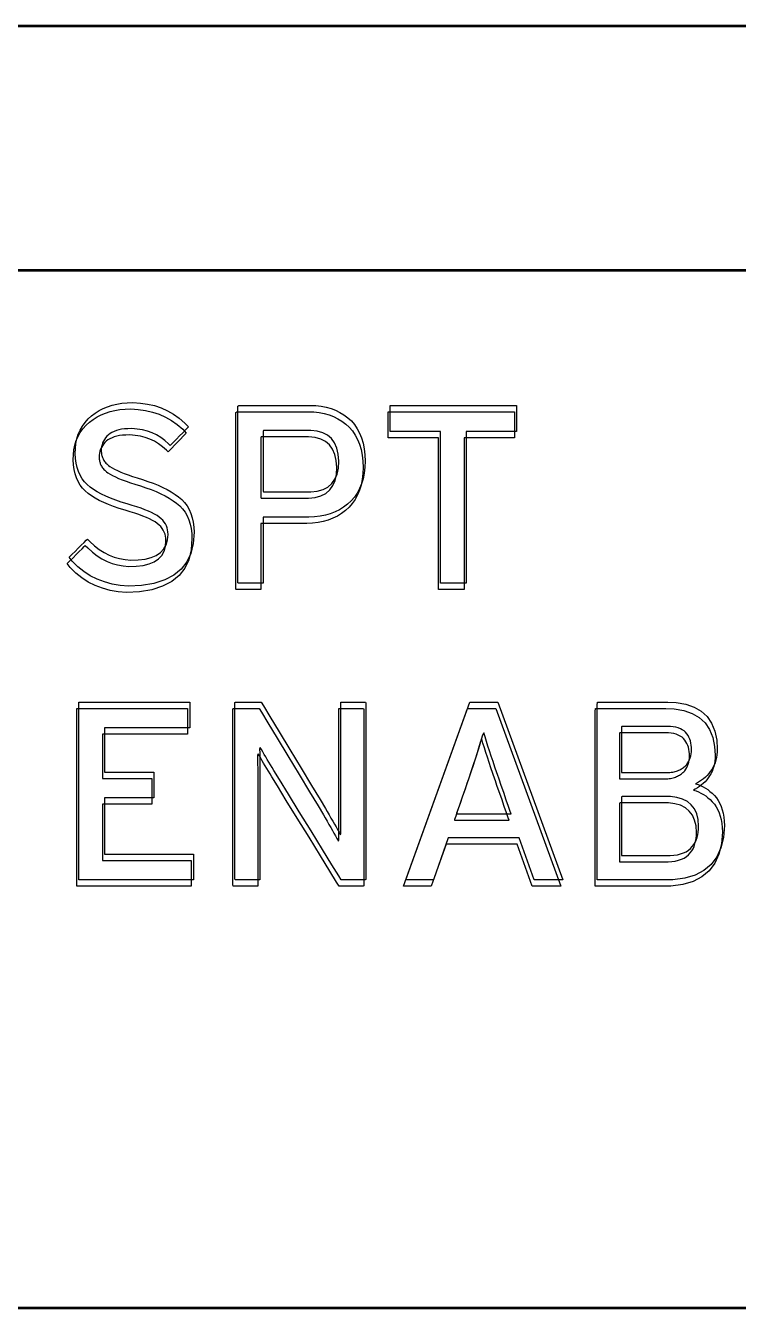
# Model space of a CAD drawing. Extents: x 1 to 47.7, y 0.2 to 35.
# Drawn here: x 15.504 to 15.971, y 13.634 to 14.475 of the extents above; entities that cross this region are included whole.
import ezdxf

# ---------------------------------------------------------------- set-up
doc = ezdxf.new("R2010")
doc.units = 0
doc.header["$MEASUREMENT"] = 0
for name, color, linetype in [('4_1__5U__UP_TO_TWO_IO_BOAR', 7, 'CONTINUOUS'), ('4_2__5U__FRONT_PANEL_W_24_', 7, 'CONTINUOUS'), ('5_1___24__TARGET_LEDS___12', 7, 'CONTINUOUS')]:
    doc.layers.add(name, color=color, linetype=linetype)

msp = doc.modelspace()

# ---------------------------------------------------------------- linework, layer by layer
at = {"layer": '4_1__5U__UP_TO_TWO_IO_BOAR'}
for points in [[(16.4735, 14.47367), (16.36714, 14.47367), (16.25855, 14.47367), (16.14778, 14.47367), (16.03491, 14.47367), (15.92001, 14.47367), (15.80316, 14.47367), (15.68441, 14.47367), (15.56385, 14.47367), (15.44153, 14.47367), (15.31754, 14.47367), (15.19193, 14.47367), (15.06479, 14.47367), (14.93618, 14.47367), (14.80616, 14.47367), (14.67482, 14.47367), (14.54222, 14.47367)], [(16.04515, 14.3136), (15.95687, 14.3136), (15.75912, 14.3136), (15.54988, 14.3136), (15.34926, 14.3136)], [(15.79259, 14.20847), (15.79259, 14.10893), (15.77569, 14.10893), (15.77569, 14.20847), (15.74273, 14.20847), (15.74273, 14.22555), (15.82559, 14.22555), (15.82559, 14.20847), (15.79259, 14.20847)], [(15.53838, 13.91449), (15.53838, 14.03111), (15.61117, 14.03111), (15.61117, 14.01419), (15.55528, 14.01419), (15.55528, 13.9852), (15.58774, 13.9852), (15.58774, 13.96829), (15.55528, 13.96829), (15.55528, 13.93141), (15.61361, 13.93141), (15.61361, 13.91449), (15.53838, 13.91449)], [(15.8372, 13.91449), (15.82743, 13.94217), (15.78072, 13.94217), (15.77104, 13.91449), (15.75289, 13.91449), (15.79488, 14.03111), (15.81344, 14.03111), (15.85592, 13.91449), (15.8372, 13.91449)], [(15.43289, 13.63361), (15.63967, 13.63361), (15.84645, 13.63361), (15.94355, 13.63361), (16.03312, 13.63361)]]:
    msp.add_lwpolyline(points, dxfattribs=at)
for points in [[(15.61404, 14.14242), (15.61357, 14.13506), (15.612, 14.12855), (15.60934, 14.12291), (15.60558, 14.11812), (15.60072, 14.11419), (15.59477, 14.11112), (15.58773, 14.1089), (15.57959, 14.10754), (15.57111, 14.1071), (15.56555, 14.10754), (15.56026, 14.10844), (15.55524, 14.1098), (15.55049, 14.11161), (15.546, 14.11388), (15.54178, 14.11661), (15.53784, 14.11979), (15.53415, 14.12343), (15.53208, 14.12597), (15.53281, 14.12671), (15.53419, 14.12808), (15.536, 14.12989), (15.53803, 14.13191), (15.54006, 14.13394), (15.54189, 14.13576), (15.54329, 14.13716), (15.54407, 14.13792), (15.54578, 14.13629), (15.54873, 14.13355), (15.5518, 14.13116), (15.55499, 14.12912), (15.55829, 14.12743), (15.5617, 14.12609), (15.56523, 14.1251), (15.56888, 14.12446), (15.57264, 14.12416), (15.57743, 14.12427), (15.58199, 14.12483), (15.58594, 14.12582), (15.58929, 14.12725), (15.59203, 14.12912), (15.59417, 14.13143), (15.59571, 14.13417), (15.59665, 14.13736), (15.59698, 14.14098), (15.59691, 14.14258), (15.59671, 14.14401), (15.59636, 14.14538), (15.59587, 14.14669), (15.59523, 14.14793), (15.59446, 14.14911), (15.59354, 14.15024), (15.59248, 14.1513), (15.59127, 14.1523), (15.5898, 14.1533), (15.58812, 14.15428), (15.58623, 14.15525), (15.58412, 14.15621), (15.58179, 14.15716), (15.57925, 14.1581), (15.5765, 14.15903), (15.57353, 14.15995), (15.5701, 14.16094), (15.56626, 14.16211), (15.56266, 14.16335), (15.55929, 14.16465), (15.55615, 14.16601), (15.55324, 14.16743), (15.55056, 14.16892), (15.54812, 14.17046), (15.54591, 14.17207), (15.54392, 14.17371), (15.54215, 14.17552), (15.5406, 14.17753), (15.53928, 14.17975), (15.5382, 14.18217), (15.53733, 14.18481), (15.5367, 14.18765), (15.53629, 14.1907), (15.53611, 14.19396), (15.5362, 14.19737), (15.53656, 14.20063), (15.53721, 14.20373), (15.53812, 14.20666), (15.53931, 14.20942), (15.54078, 14.21201), (15.54252, 14.21443), (15.54453, 14.21668), (15.54682, 14.21876), (15.54923, 14.22057), (15.55179, 14.22217), (15.55448, 14.22355), (15.55732, 14.22472), (15.56031, 14.22568), (15.56345, 14.22643), (15.56673, 14.22697), (15.57015, 14.2273), (15.57386, 14.22742), (15.57883, 14.22714), (15.58359, 14.22647), (15.58815, 14.2254), (15.59251, 14.22392), (15.59667, 14.22205), (15.60062, 14.21977), (15.60438, 14.2171), (15.60793, 14.21403), (15.61031, 14.21155), (15.60966, 14.21087), (15.60835, 14.20951), (15.60659, 14.20769), (15.6046, 14.20563), (15.60258, 14.20354), (15.60075, 14.20164), (15.59931, 14.20016), (15.59848, 14.1993), (15.59724, 14.20035), (15.59478, 14.2026), (15.59217, 14.20457), (15.5894, 14.20625), (15.58648, 14.20764), (15.5834, 14.20874), (15.58017, 14.20956), (15.57678, 14.21008), (15.57324, 14.21032), (15.57056, 14.21029), (15.56849, 14.21014), (15.56655, 14.20989), (15.56475, 14.20954), (15.56309, 14.20909), (15.56156, 14.20855), (15.56018, 14.2079), (15.55893, 14.20716), (15.55782, 14.20631), (15.55684, 14.20535), (15.55597, 14.20434), (15.55523, 14.20327), (15.55459, 14.20215), (15.55408, 14.20098), (15.55368, 14.19975), (15.55339, 14.19847), (15.55322, 14.19714), (15.55317, 14.1958), (15.55318, 14.19512), (15.55323, 14.19447), (15.5533, 14.19384), (15.55341, 14.19322), (15.55354, 14.19263), (15.5537, 14.19207), (15.55388, 14.19152), (15.5541, 14.19099), (15.55434, 14.19047), (15.55463, 14.18992), (15.55496, 14.18938), (15.55533, 14.18884), (15.55576, 14.18831), (15.55623, 14.18778), (15.55675, 14.18727), (15.55731, 14.18675), (15.55793, 14.18625), (15.55884, 14.18557), (15.56027, 14.18466), (15.56193, 14.18373), (15.56381, 14.1828), (15.56592, 14.18186), (15.56826, 14.18091), (15.57083, 14.17995), (15.57362, 14.17899), (15.57664, 14.17801), (15.5802, 14.17694), (15.58383, 14.17575), (15.58728, 14.1745), (15.59053, 14.17318), (15.59359, 14.17179), (15.59646, 14.17034), (15.59914, 14.16881), (15.60163, 14.16722), (15.60393, 14.16557), (15.60602, 14.1638), (15.60787, 14.16183), (15.60948, 14.15966), (15.61084, 14.15729), (15.61197, 14.15472), (15.61285, 14.15195), (15.61349, 14.14897), (15.61389, 14.14579)], [(15.72626, 14.18905), (15.72609, 14.18497), (15.72564, 14.18113), (15.72491, 14.17751), (15.7239, 14.17414), (15.72261, 14.171), (15.72105, 14.1681), (15.71921, 14.16543), (15.71709, 14.16299), (15.71472, 14.1608), (15.71217, 14.15886), (15.70944, 14.15717), (15.70653, 14.15574), (15.70344, 14.15456), (15.70017, 14.15363), (15.69672, 14.15297), (15.69309, 14.15256), (15.68928, 14.1524), (15.68795, 14.1524), (15.68516, 14.1524), (15.68101, 14.1524), (15.67608, 14.1524), (15.67092, 14.1524), (15.66611, 14.1524), (15.66222, 14.1524), (15.6598, 14.1524), (15.65929, 14.15221), (15.65929, 14.14956), (15.65929, 14.14446), (15.65929, 14.13775), (15.65929, 14.13024), (15.65929, 14.12279), (15.65929, 14.11621), (15.65929, 14.11134), (15.65929, 14.10902), (15.6589, 14.10893), (15.65744, 14.10893), (15.65518, 14.10893), (15.65245, 14.10893), (15.64955, 14.10893), (15.64682, 14.10893), (15.64456, 14.10893), (15.6431, 14.10893), (15.64271, 14.10917), (15.64271, 14.11539), (15.64271, 14.12845), (15.64271, 14.1461), (15.64271, 14.16611), (15.64271, 14.18624), (15.64271, 14.20426), (15.64271, 14.21794), (15.64271, 14.22503), (15.64353, 14.22555), (15.64739, 14.22555), (15.65362, 14.22555), (15.66131, 14.22555), (15.66955, 14.22555), (15.67744, 14.22555), (15.68408, 14.22555), (15.68854, 14.22555), (15.69038, 14.22555), (15.69402, 14.2254), (15.69749, 14.22501), (15.7008, 14.22437), (15.70394, 14.22348), (15.70693, 14.22235), (15.70975, 14.22098), (15.71241, 14.21936), (15.7149, 14.2175), (15.71723, 14.21536), (15.71932, 14.21294), (15.72113, 14.21028), (15.72267, 14.20736), (15.72394, 14.2042), (15.72493, 14.20079), (15.72565, 14.19712), (15.72609, 14.19321)], [(15.70904, 14.18905), (15.70865, 14.19361), (15.70771, 14.19759), (15.70622, 14.20098), (15.70418, 14.20378), (15.7016, 14.20599), (15.69847, 14.20761), (15.69479, 14.20865), (15.69055, 14.2091), (15.68883, 14.20912), (15.6859, 14.20912), (15.68144, 14.20912), (15.67613, 14.20912), (15.67062, 14.20912), (15.66557, 14.20912), (15.66164, 14.20912), (15.6595, 14.20912), (15.65929, 14.2085), (15.65929, 14.20512), (15.65929, 14.19954), (15.65929, 14.19264), (15.65929, 14.1853), (15.65929, 14.17841), (15.65929, 14.17283), (15.65929, 14.16944), (15.6595, 14.16882), (15.66164, 14.16882), (15.66557, 14.16882), (15.67062, 14.16882), (15.67613, 14.16882), (15.68144, 14.16882), (15.6859, 14.16882), (15.68883, 14.16882), (15.69058, 14.16885), (15.6949, 14.16934), (15.69865, 14.17041), (15.70183, 14.17206), (15.70442, 14.17429), (15.70644, 14.17711), (15.70788, 14.18051), (15.70875, 14.18449)], [(15.71057, 13.91449), (15.70893, 13.91716), (15.70454, 13.92428), (15.69824, 13.93453), (15.69082, 13.94658), (15.68311, 13.9591), (15.67593, 13.97077), (15.67008, 13.98026), (15.6664, 13.98624), (15.66522, 13.98817), (15.66413, 13.99), (15.66307, 13.99177), (15.66204, 13.9935), (15.66105, 13.99517), (15.6601, 13.99679), (15.65918, 13.99836), (15.65829, 13.99988), (15.65744, 14.00135), (15.65709, 14.0004), (15.6571, 13.99759), (15.65711, 13.9947), (15.65712, 13.99171), (15.65714, 13.98864), (15.65716, 13.98548), (15.65718, 13.98222), (15.65721, 13.97888), (15.65725, 13.97545), (15.65725, 13.97331), (15.65725, 13.96788), (15.65725, 13.95971), (15.65725, 13.9499), (15.65725, 13.93954), (15.65725, 13.92973), (15.65725, 13.92156), (15.65725, 13.91613), (15.65724, 13.91449), (15.65648, 13.91449), (15.65476, 13.91449), (15.65239, 13.91449), (15.64965, 13.91449), (15.64685, 13.91449), (15.64429, 13.91449), (15.64225, 13.91449), (15.64104, 13.91449), (15.64084, 13.91531), (15.64084, 13.92286), (15.64084, 13.93661), (15.64084, 13.95444), (15.64084, 13.97423), (15.64084, 13.99387), (15.64084, 14.01125), (15.64084, 14.02424), (15.64084, 14.03074), (15.64117, 14.03111), (15.64258, 14.03111), (15.64482, 14.03111), (15.64757, 14.03111), (15.65053, 14.03111), (15.65337, 14.03111), (15.65579, 14.03111), (15.65747, 14.03111), (15.65809, 14.03111), (15.65966, 14.02851), (15.66384, 14.02158), (15.66986, 14.01161), (15.67693, 13.99988), (15.68428, 13.9877), (15.69113, 13.97634), (15.6967, 13.96711), (15.70022, 13.96128), (15.70141, 13.95929), (15.70267, 13.95713), (15.70388, 13.95504), (15.70503, 13.95302), (15.70614, 13.95108), (15.70719, 13.94922), (15.7082, 13.94743), (15.70915, 13.94571), (15.71005, 13.94407), (15.7104, 13.94501), (15.71037, 13.9479), (15.71034, 13.95087), (15.71032, 13.95393), (15.7103, 13.95706), (15.71028, 13.96028), (15.71027, 13.96358), (15.71026, 13.96696), (15.71026, 13.97042), (15.71026, 13.97255), (15.71026, 13.97796), (15.71026, 13.98609), (15.71026, 13.99586), (15.71026, 14.00617), (15.71026, 14.01594), (15.71026, 14.02407), (15.71026, 14.02948), (15.71027, 14.03111), (15.71103, 14.03111), (15.71275, 14.03111), (15.71512, 14.03111), (15.71786, 14.03111), (15.72066, 14.03111), (15.72323, 14.03111), (15.72526, 14.03111), (15.72647, 14.03111), (15.72667, 14.03029), (15.72667, 14.02273), (15.72667, 14.00898), (15.72667, 13.99116), (15.72667, 13.97136), (15.72667, 13.95172), (15.72667, 13.93435), (15.72667, 13.92136), (15.72667, 13.91486), (15.72636, 13.91449), (15.72505, 13.91449), (15.72296, 13.91449), (15.72039, 13.91449), (15.71763, 13.91449), (15.71498, 13.91449), (15.71273, 13.91449), (15.71116, 13.91449)], [(15.96197, 13.95026), (15.96134, 13.94238), (15.95969, 13.93549), (15.95701, 13.92957), (15.95329, 13.92463), (15.94855, 13.92067), (15.94277, 13.91768), (15.93596, 13.91567), (15.92813, 13.91464), (15.92298, 13.91449), (15.91992, 13.91449), (15.91443, 13.91449), (15.90737, 13.91449), (15.89959, 13.91449), (15.89195, 13.91449), (15.88532, 13.91449), (15.88055, 13.91449), (15.87849, 13.91449), (15.87847, 13.918), (15.87847, 13.92903), (15.87847, 13.9454), (15.87847, 13.96487), (15.87847, 13.98521), (15.87847, 14.00418), (15.87847, 14.01956), (15.87847, 14.02909), (15.87868, 14.03111), (15.8815, 14.03111), (15.88695, 14.03111), (15.89412, 14.03111), (15.90213, 14.03111), (15.91009, 14.03111), (15.91712, 14.03111), (15.92232, 14.03111), (15.92479, 14.03111), (15.93038, 14.03083), (15.9367, 14.02975), (15.94218, 14.02784), (15.94681, 14.02512), (15.9506, 14.02158), (15.95355, 14.01722), (15.95565, 14.01205), (15.95691, 14.00605), (15.9573, 14.00037), (15.95722, 13.99839), (15.95703, 13.99649), (15.95674, 13.99467), (15.95633, 13.99293), (15.95581, 13.99128), (15.95519, 13.9897), (15.95445, 13.9882), (15.95361, 13.98678), (15.95267, 13.98546), (15.95167, 13.9842), (15.9506, 13.98302), (15.94946, 13.98191), (15.94825, 13.98086), (15.94698, 13.97988), (15.94564, 13.97898), (15.94422, 13.97814), (15.9431, 13.97741), (15.94476, 13.97694), (15.94638, 13.97634), (15.94796, 13.9756), (15.94951, 13.97472), (15.95103, 13.9737), (15.95251, 13.97255), (15.95396, 13.97126), (15.95537, 13.96982), (15.95672, 13.96825), (15.95792, 13.96653), (15.95897, 13.96466), (15.95986, 13.96264), (15.96059, 13.96047), (15.96117, 13.95814), (15.96159, 13.95566), (15.96186, 13.95304)], [(15.8127, 13.98464), (15.81141, 13.98847), (15.81017, 13.99215), (15.809, 13.99567), (15.80789, 13.99904), (15.80684, 14.00226), (15.80586, 14.00531), (15.80494, 14.00822), (15.80408, 14.01097), (15.8033, 14.00937), (15.80247, 14.00654), (15.80156, 14.00355), (15.80058, 14.00039), (15.79952, 13.99706), (15.79839, 13.99356), (15.79719, 13.9899), (15.7959, 13.98606), (15.79523, 13.98407), (15.79445, 13.98182), (15.79316, 13.97813), (15.79158, 13.97356), (15.78989, 13.9687), (15.7883, 13.96413), (15.78701, 13.96043), (15.78623, 13.95819), (15.78634, 13.95778), (15.78888, 13.95778), (15.79353, 13.95778), (15.79952, 13.95778), (15.80605, 13.95778), (15.81234, 13.95778), (15.81762, 13.95778), (15.8211, 13.95778), (15.82205, 13.95782), (15.82152, 13.95933), (15.8204, 13.96254), (15.8189, 13.96686), (15.81721, 13.9717), (15.81554, 13.97648), (15.8141, 13.98063), (15.81309, 13.98354)], [(15.9404, 13.99986), (15.94036, 14.00138), (15.94021, 14.00284), (15.93998, 14.00424), (15.93965, 14.00558), (15.93923, 14.00686), (15.93871, 14.00807), (15.9381, 14.00923), (15.9374, 14.01033), (15.93654, 14.01133), (15.93551, 14.01219), (15.93434, 14.01295), (15.93306, 14.01359), (15.93164, 14.01413), (15.9301, 14.01455), (15.92843, 14.01487), (15.92664, 14.01507), (15.92472, 14.01516), (15.92356, 14.01516), (15.92048, 14.01516), (15.91606, 14.01516), (15.9109, 14.01516), (15.90559, 14.01516), (15.90072, 14.01516), (15.8969, 14.01516), (15.8947, 14.01516), (15.8944, 14.01486), (15.8944, 14.01267), (15.8944, 14.00886), (15.8944, 14.00402), (15.8944, 13.99873), (15.8944, 13.99359), (15.8944, 13.98919), (15.8944, 13.98611), (15.8944, 13.98496), (15.89556, 13.98496), (15.89864, 13.98496), (15.90306, 13.98496), (15.90822, 13.98496), (15.91353, 13.98496), (15.9184, 13.98496), (15.92222, 13.98496), (15.92442, 13.98496), (15.92523, 13.98496), (15.92621, 13.985), (15.92715, 13.98508), (15.92805, 13.98519), (15.92891, 13.98535), (15.92974, 13.98554), (15.93052, 13.98577), (15.93126, 13.98604), (15.93197, 13.98634), (15.93264, 13.98666), (15.93328, 13.98699), (15.9339, 13.98735), (15.9345, 13.98773), (15.93507, 13.98813), (15.93561, 13.98854), (15.93612, 13.98898), (15.93661, 13.98944), (15.93725, 13.99017), (15.93799, 13.9912), (15.93863, 13.99228), (15.93917, 13.99342), (15.93961, 13.9946), (15.93996, 13.99584), (15.9402, 13.99713), (15.94035, 13.99847)], [(15.94504, 13.94977), (15.94468, 13.95408), (15.94377, 13.95785), (15.9423, 13.96108), (15.94027, 13.96377), (15.93769, 13.96592), (15.93454, 13.96753), (15.93084, 13.9686), (15.92658, 13.96913), (15.92448, 13.96918), (15.92185, 13.96918), (15.91763, 13.96918), (15.91246, 13.96918), (15.90697, 13.96918), (15.9018, 13.96918), (15.89758, 13.96918), (15.89495, 13.96918), (15.8944, 13.969), (15.8944, 13.96653), (15.8944, 13.96177), (15.8944, 13.95554), (15.8944, 13.94865), (15.8944, 13.94188), (15.8944, 13.93606), (15.8944, 13.93197), (15.8944, 13.93043), (15.89559, 13.93043), (15.89877, 13.93043), (15.90331, 13.93043), (15.90857, 13.93043), (15.91394, 13.93043), (15.91879, 13.93043), (15.92249, 13.93043), (15.92442, 13.93043), (15.92632, 13.93047), (15.92881, 13.93065), (15.9311, 13.93099), (15.93321, 13.93149), (15.93512, 13.93215), (15.93685, 13.93296), (15.9384, 13.93393), (15.93975, 13.93506), (15.9409, 13.93632), (15.94187, 13.93766), (15.94271, 13.93909), (15.94342, 13.94062), (15.944, 13.94226), (15.94446, 13.94399), (15.94478, 13.94581), (15.94498, 13.94774)]]:
    msp.add_lwpolyline(points, close=True, dxfattribs=at)
at = {"layer": '4_2__5U__FRONT_PANEL_W_24_'}
for points in [[(16.522, 14.47452), (16.41848, 14.47452), (16.31266, 14.47452), (16.20461, 14.47452), (16.0944, 14.47452), (15.98211, 14.47452), (15.86779, 14.47452), (15.75153, 14.47452), (15.63338, 14.47452), (15.51343, 14.47452), (15.39173, 14.47452), (15.26837, 14.47452), (15.1434, 14.47452), (15.0169, 14.47452), (14.88894, 14.47452), (14.75959, 14.47452), (14.62891, 14.47452), (14.49698, 14.47452)], [(16.04294, 14.31445), (15.95466, 14.31445), (15.75691, 14.31445), (15.54767, 14.31445), (15.34705, 14.31445)], [(15.79125, 14.20432), (15.79125, 14.10478), (15.77435, 14.10478), (15.77435, 14.20432), (15.74139, 14.20432), (15.74139, 14.2214), (15.82425, 14.2214), (15.82425, 14.20432), (15.79125, 14.20432)], [(15.53704, 13.91034), (15.53704, 14.02696), (15.60982, 14.02696), (15.60982, 14.01004), (15.55394, 14.01004), (15.55394, 13.98105), (15.5864, 13.98105), (15.5864, 13.96414), (15.55394, 13.96414), (15.55394, 13.92726), (15.61226, 13.92726), (15.61226, 13.91034), (15.53704, 13.91034)], [(15.83586, 13.91034), (15.82609, 13.93802), (15.77938, 13.93802), (15.76969, 13.91034), (15.75155, 13.91034), (15.79354, 14.02696), (15.81209, 14.02696), (15.85457, 13.91034), (15.83586, 13.91034)], [(15.43068, 13.63446), (15.63746, 13.63446), (15.84424, 13.63446), (15.94134, 13.63446), (16.03091, 13.63446)]]:
    msp.add_lwpolyline(points, dxfattribs=at)
for points in [[(15.6127, 14.13826), (15.61222, 14.13091), (15.61066, 14.1244), (15.60799, 14.11876), (15.60423, 14.11397), (15.59938, 14.11004), (15.59343, 14.10697), (15.58639, 14.10475), (15.57825, 14.10339), (15.56977, 14.10294), (15.56421, 14.10339), (15.55892, 14.10429), (15.5539, 14.10565), (15.54915, 14.10746), (15.54466, 14.10973), (15.54044, 14.11246), (15.53649, 14.11564), (15.53281, 14.11928), (15.53073, 14.12182), (15.53147, 14.12256), (15.53285, 14.12393), (15.53466, 14.12574), (15.53669, 14.12776), (15.53872, 14.12979), (15.54055, 14.13161), (15.54195, 14.13301), (15.54272, 14.13377), (15.54444, 14.13214), (15.54739, 14.1294), (15.55046, 14.12701), (15.55364, 14.12497), (15.55694, 14.12328), (15.56036, 14.12194), (15.56389, 14.12095), (15.56754, 14.12031), (15.5713, 14.12001), (15.57609, 14.12012), (15.58064, 14.12068), (15.58459, 14.12167), (15.58794, 14.1231), (15.59069, 14.12497), (15.59283, 14.12727), (15.59437, 14.13002), (15.5953, 14.13321), (15.59563, 14.13683), (15.59557, 14.13843), (15.59536, 14.13986), (15.59501, 14.14123), (15.59452, 14.14254), (15.59389, 14.14378), (15.59311, 14.14496), (15.5922, 14.14609), (15.59114, 14.14715), (15.58992, 14.14815), (15.58846, 14.14915), (15.58678, 14.15013), (15.58489, 14.1511), (15.58278, 14.15206), (15.58045, 14.15301), (15.57791, 14.15395), (15.57516, 14.15488), (15.57218, 14.1558), (15.56875, 14.15679), (15.56492, 14.15796), (15.56131, 14.1592), (15.55794, 14.1605), (15.5548, 14.16186), (15.5519, 14.16328), (15.54922, 14.16477), (15.54678, 14.16631), (15.54456, 14.16792), (15.54257, 14.16956), (15.5408, 14.17137), (15.53926, 14.17338), (15.53794, 14.1756), (15.53685, 14.17802), (15.53599, 14.18066), (15.53536, 14.1835), (15.53495, 14.18655), (15.53477, 14.18981), (15.53486, 14.19321), (15.53522, 14.19648), (15.53587, 14.19958), (15.53678, 14.20251), (15.53797, 14.20527), (15.53944, 14.20786), (15.54118, 14.21028), (15.54319, 14.21253), (15.54548, 14.21461), (15.54789, 14.21642), (15.55044, 14.21802), (15.55314, 14.2194), (15.55598, 14.22057), (15.55897, 14.22153), (15.5621, 14.22228), (15.56538, 14.22282), (15.56881, 14.22315), (15.57252, 14.22327), (15.57748, 14.22299), (15.58225, 14.22232), (15.58681, 14.22124), (15.59117, 14.21977), (15.59532, 14.2179), (15.59928, 14.21562), (15.60304, 14.21295), (15.60659, 14.20988), (15.60897, 14.2074), (15.60832, 14.20672), (15.60701, 14.20536), (15.60525, 14.20354), (15.60326, 14.20148), (15.60124, 14.19939), (15.59941, 14.19749), (15.59797, 14.19601), (15.59714, 14.19515), (15.5959, 14.1962), (15.59344, 14.19845), (15.59083, 14.20042), (15.58806, 14.2021), (15.58514, 14.20349), (15.58206, 14.20459), (15.57882, 14.20541), (15.57544, 14.20593), (15.57189, 14.20617), (15.56922, 14.20614), (15.56714, 14.20599), (15.5652, 14.20574), (15.5634, 14.20539), (15.56174, 14.20494), (15.56022, 14.2044), (15.55883, 14.20375), (15.55759, 14.20301), (15.55648, 14.20216), (15.5555, 14.2012), (15.55463, 14.20019), (15.55388, 14.19912), (15.55325, 14.198), (15.55273, 14.19683), (15.55233, 14.1956), (15.55205, 14.19432), (15.55188, 14.19299), (15.55183, 14.19164), (15.55184, 14.19097), (15.55189, 14.19032), (15.55196, 14.18968), (15.55206, 14.18907), (15.55219, 14.18848), (15.55235, 14.18792), (15.55254, 14.18737), (15.55276, 14.18684), (15.553, 14.18632), (15.55328, 14.18577), (15.55361, 14.18523), (15.55399, 14.18469), (15.55442, 14.18416), (15.55489, 14.18363), (15.55541, 14.18312), (15.55597, 14.1826), (15.55658, 14.1821), (15.5575, 14.18142), (15.55893, 14.18051), (15.56058, 14.17958), (15.56247, 14.17865), (15.56458, 14.17771), (15.56692, 14.17676), (15.56948, 14.1758), (15.57228, 14.17484), (15.5753, 14.17386), (15.57886, 14.17279), (15.58249, 14.1716), (15.58593, 14.17035), (15.58919, 14.16903), (15.59225, 14.16764), (15.59512, 14.16619), (15.5978, 14.16466), (15.60029, 14.16307), (15.60258, 14.16142), (15.60467, 14.15965), (15.60653, 14.15768), (15.60813, 14.15551), (15.6095, 14.15314), (15.61063, 14.15057), (15.61151, 14.1478), (15.61215, 14.14482), (15.61254, 14.14164)], [(15.72492, 14.1849), (15.72475, 14.18082), (15.7243, 14.17697), (15.72357, 14.17336), (15.72256, 14.16999), (15.72127, 14.16685), (15.71971, 14.16395), (15.71787, 14.16128), (15.71575, 14.15884), (15.71338, 14.15665), (15.71083, 14.15471), (15.7081, 14.15302), (15.70519, 14.15158), (15.7021, 14.15041), (15.69883, 14.14948), (15.69538, 14.14882), (15.69175, 14.14841), (15.68793, 14.14825), (15.68661, 14.14825), (15.68381, 14.14825), (15.67967, 14.14825), (15.67473, 14.14825), (15.66958, 14.14825), (15.66477, 14.14825), (15.66087, 14.14825), (15.65846, 14.14825), (15.65795, 14.14805), (15.65795, 14.14541), (15.65795, 14.14031), (15.65795, 14.1336), (15.65795, 14.12609), (15.65795, 14.11864), (15.65795, 14.11206), (15.65795, 14.10719), (15.65795, 14.10487), (15.65756, 14.10478), (15.6561, 14.10478), (15.65384, 14.10478), (15.6511, 14.10478), (15.64821, 14.10478), (15.64548, 14.10478), (15.64322, 14.10478), (15.64176, 14.10478), (15.64137, 14.10502), (15.64137, 14.11124), (15.64137, 14.1243), (15.64137, 14.14195), (15.64137, 14.16196), (15.64137, 14.18209), (15.64137, 14.20011), (15.64137, 14.21379), (15.64137, 14.22088), (15.64219, 14.2214), (15.64605, 14.2214), (15.65228, 14.2214), (15.65997, 14.2214), (15.66821, 14.2214), (15.6761, 14.2214), (15.68273, 14.2214), (15.6872, 14.2214), (15.68904, 14.2214), (15.69267, 14.22125), (15.69615, 14.22086), (15.69945, 14.22022), (15.7026, 14.21933), (15.70558, 14.2182), (15.70841, 14.21683), (15.71106, 14.21521), (15.71356, 14.21335), (15.71589, 14.21121), (15.71798, 14.20879), (15.71979, 14.20613), (15.72133, 14.20321), (15.72259, 14.20005), (15.72359, 14.19664), (15.72431, 14.19297), (15.72475, 14.18906)], [(15.7077, 14.1849), (15.7073, 14.18946), (15.70636, 14.19344), (15.70488, 14.19683), (15.70284, 14.19962), (15.70026, 14.20184), (15.69712, 14.20346), (15.69344, 14.2045), (15.68921, 14.20495), (15.68749, 14.20497), (15.68455, 14.20497), (15.6801, 14.20497), (15.67479, 14.20497), (15.66927, 14.20497), (15.66422, 14.20497), (15.6603, 14.20497), (15.65816, 14.20497), (15.65795, 14.20435), (15.65795, 14.20097), (15.65795, 14.19538), (15.65795, 14.18849), (15.65795, 14.18115), (15.65795, 14.17426), (15.65795, 14.16868), (15.65795, 14.16529), (15.65816, 14.16467), (15.6603, 14.16467), (15.66422, 14.16467), (15.66927, 14.16467), (15.67479, 14.16467), (15.6801, 14.16467), (15.68455, 14.16467), (15.68749, 14.16467), (15.68923, 14.1647), (15.69356, 14.16519), (15.69731, 14.16626), (15.70048, 14.16791), (15.70308, 14.17014), (15.7051, 14.17296), (15.70654, 14.17636), (15.70741, 14.18034)], [(15.70923, 13.91034), (15.70759, 13.91301), (15.7032, 13.92013), (15.69689, 13.93038), (15.68948, 13.94243), (15.68177, 13.95495), (15.67458, 13.96662), (15.66874, 13.97611), (15.66506, 13.98209), (15.66388, 13.98402), (15.66279, 13.98585), (15.66173, 13.98762), (15.6607, 13.98935), (15.65971, 13.99102), (15.65876, 13.99264), (15.65784, 13.99421), (15.65695, 13.99573), (15.6561, 13.9972), (15.65575, 13.99625), (15.65575, 13.99344), (15.65576, 13.99055), (15.65578, 13.98756), (15.65579, 13.98449), (15.65581, 13.98133), (15.65584, 13.97807), (15.65587, 13.97473), (15.65591, 13.9713), (15.65591, 13.96916), (15.65591, 13.96373), (15.65591, 13.95556), (15.65591, 13.94575), (15.65591, 13.93539), (15.65591, 13.92558), (15.65591, 13.91741), (15.65591, 13.91198), (15.6559, 13.91034), (15.65514, 13.91034), (15.65342, 13.91034), (15.65105, 13.91034), (15.64831, 13.91034), (15.64551, 13.91034), (15.64294, 13.91034), (15.64091, 13.91034), (15.6397, 13.91034), (15.6395, 13.91116), (15.6395, 13.91871), (15.6395, 13.93246), (15.6395, 13.95029), (15.6395, 13.97008), (15.6395, 13.98972), (15.6395, 14.0071), (15.6395, 14.02009), (15.6395, 14.02659), (15.63983, 14.02696), (15.64124, 14.02696), (15.64348, 14.02696), (15.64623, 14.02696), (15.64918, 14.02696), (15.65203, 14.02696), (15.65444, 14.02696), (15.65612, 14.02696), (15.65675, 14.02696), (15.65832, 14.02436), (15.6625, 14.01743), (15.66852, 14.00746), (15.67559, 13.99573), (15.68294, 13.98355), (15.68979, 13.97219), (15.69536, 13.96296), (15.69888, 13.95713), (15.70006, 13.95514), (15.70133, 13.95298), (15.70253, 13.95089), (15.70369, 13.94887), (15.7048, 13.94693), (15.70585, 13.94507), (15.70686, 13.94328), (15.70781, 13.94156), (15.70871, 13.93992), (15.70906, 13.94086), (15.70902, 13.94375), (15.70899, 13.94672), (15.70897, 13.94978), (15.70895, 13.95291), (15.70893, 13.95613), (15.70892, 13.95943), (15.70892, 13.96281), (15.70892, 13.96627), (15.70892, 13.9684), (15.70892, 13.97381), (15.70892, 13.98194), (15.70892, 13.99171), (15.70892, 14.00202), (15.70892, 14.01179), (15.70892, 14.01992), (15.70892, 14.02532), (15.70893, 14.02696), (15.70969, 14.02696), (15.71141, 14.02696), (15.71378, 14.02696), (15.71652, 14.02696), (15.71932, 14.02696), (15.72188, 14.02696), (15.72392, 14.02696), (15.72513, 14.02696), (15.72533, 14.02614), (15.72533, 14.01858), (15.72533, 14.00483), (15.72533, 13.98701), (15.72533, 13.96721), (15.72533, 13.94757), (15.72533, 13.9302), (15.72533, 13.91721), (15.72533, 13.91071), (15.72502, 13.91034), (15.7237, 13.91034), (15.72162, 13.91034), (15.71905, 13.91034), (15.71629, 13.91034), (15.71364, 13.91034), (15.71138, 13.91034), (15.70982, 13.91034)], [(15.96064, 13.94611), (15.96001, 13.93823), (15.95835, 13.93134), (15.95567, 13.92542), (15.95195, 13.92048), (15.94721, 13.91652), (15.94143, 13.91353), (15.93462, 13.91152), (15.92678, 13.91049), (15.92163, 13.91034), (15.91858, 13.91034), (15.91309, 13.91034), (15.90603, 13.91034), (15.89825, 13.91034), (15.89061, 13.91034), (15.88397, 13.91034), (15.8792, 13.91034), (15.87715, 13.91034), (15.87713, 13.91385), (15.87713, 13.92488), (15.87713, 13.94125), (15.87713, 13.96072), (15.87713, 13.98106), (15.87713, 14.00003), (15.87713, 14.0154), (15.87713, 14.02494), (15.87734, 14.02696), (15.88016, 14.02696), (15.8856, 14.02696), (15.89278, 14.02696), (15.90079, 14.02696), (15.90875, 14.02696), (15.91578, 14.02696), (15.92097, 14.02696), (15.92345, 14.02696), (15.92904, 14.02668), (15.93536, 14.0256), (15.94083, 14.02369), (15.94547, 14.02097), (15.94926, 14.01743), (15.9522, 14.01307), (15.95431, 14.00789), (15.95556, 14.0019), (15.95596, 13.99622), (15.95588, 13.99424), (15.95569, 13.99234), (15.95539, 13.99052), (15.95499, 13.98878), (15.95447, 13.98713), (15.95385, 13.98555), (15.95311, 13.98405), (15.95226, 13.98263), (15.95133, 13.98131), (15.95033, 13.98005), (15.94926, 13.97887), (15.94812, 13.97776), (15.94691, 13.97671), (15.94564, 13.97573), (15.94429, 13.97483), (15.94288, 13.97399), (15.94175, 13.97326), (15.94341, 13.97279), (15.94503, 13.97219), (15.94661, 13.97145), (15.94817, 13.97057), (15.94968, 13.96955), (15.95117, 13.9684), (15.95261, 13.96711), (15.95403, 13.96567), (15.95538, 13.9641), (15.95658, 13.96238), (15.95762, 13.96051), (15.95851, 13.95849), (15.95925, 13.95632), (15.95983, 13.95399), (15.96025, 13.95151), (15.96052, 13.94889)], [(15.93906, 13.99571), (15.93901, 13.99723), (15.93887, 13.99869), (15.93864, 14.00009), (15.93831, 14.00143), (15.93788, 14.00271), (15.93737, 14.00392), (15.93676, 14.00508), (15.93605, 14.00618), (15.9352, 14.00717), (15.93416, 14.00804), (15.933, 14.0088), (15.93171, 14.00944), (15.9303, 14.00998), (15.92876, 14.0104), (15.92709, 14.01072), (15.9253, 14.01092), (15.92338, 14.01101), (15.92222, 14.01101), (15.91913, 14.01101), (15.91471, 14.01101), (15.90955, 14.01101), (15.90424, 14.01101), (15.89938, 14.01101), (15.89555, 14.01101), (15.89336, 14.01101), (15.89305, 14.01071), (15.89305, 14.00852), (15.89305, 14.00471), (15.89305, 13.99987), (15.89305, 13.99458), (15.89305, 13.98944), (15.89305, 13.98504), (15.89305, 13.98196), (15.89305, 13.98081), (15.89421, 13.98081), (15.8973, 13.98081), (15.90172, 13.98081), (15.90688, 13.98081), (15.91219, 13.98081), (15.91705, 13.98081), (15.92088, 13.98081), (15.92308, 13.98081), (15.92389, 13.98081), (15.92487, 13.98085), (15.92581, 13.98093), (15.92671, 13.98104), (15.92757, 13.9812), (15.92839, 13.98139), (15.92918, 13.98162), (15.92992, 13.98188), (15.93062, 13.98219), (15.93129, 13.98251), (15.93194, 13.98284), (15.93256, 13.9832), (15.93315, 13.98358), (15.93372, 13.98398), (15.93426, 13.98439), (15.93478, 13.98483), (15.93527, 13.98529), (15.93591, 13.98602), (15.93665, 13.98705), (15.93729, 13.98813), (15.93783, 13.98927), (15.93827, 13.99045), (15.93861, 13.99169), (15.93886, 13.99298), (15.93901, 13.99432)], [(15.81136, 13.98049), (15.81006, 13.98432), (15.80883, 13.988), (15.80765, 13.99152), (15.80654, 13.99489), (15.8055, 13.99811), (15.80451, 14.00116), (15.80359, 14.00407), (15.80274, 14.00682), (15.80196, 14.00522), (15.80113, 14.00239), (15.80022, 13.9994), (15.79924, 13.99624), (15.79818, 13.99291), (15.79705, 13.98941), (15.79584, 13.98575), (15.79456, 13.98191), (15.79388, 13.97992), (15.7931, 13.97767), (15.79182, 13.97398), (15.79023, 13.96941), (15.78854, 13.96455), (15.78696, 13.95998), (15.78567, 13.95628), (15.78489, 13.95403), (15.785, 13.95363), (15.78754, 13.95363), (15.79219, 13.95363), (15.79817, 13.95363), (15.8047, 13.95363), (15.811, 13.95363), (15.81628, 13.95363), (15.81976, 13.95363), (15.8207, 13.95367), (15.82018, 13.95518), (15.81906, 13.95839), (15.81756, 13.96271), (15.81587, 13.96755), (15.8142, 13.97233), (15.81276, 13.97647), (15.81174, 13.97939)], [(15.9437, 13.94562), (15.94334, 13.94993), (15.94243, 13.9537), (15.94096, 13.95693), (15.93893, 13.95962), (15.93634, 13.96177), (15.9332, 13.96338), (15.9295, 13.96445), (15.92524, 13.96498), (15.92314, 13.96503), (15.92051, 13.96503), (15.91629, 13.96503), (15.91112, 13.96503), (15.90563, 13.96503), (15.90046, 13.96503), (15.89624, 13.96503), (15.89361, 13.96503), (15.89305, 13.96485), (15.89305, 13.96238), (15.89305, 13.95762), (15.89305, 13.95139), (15.89305, 13.9445), (15.89305, 13.93773), (15.89305, 13.93191), (15.89305, 13.92782), (15.89305, 13.92628), (15.89425, 13.92628), (15.89743, 13.92628), (15.90197, 13.92628), (15.90723, 13.92628), (15.9126, 13.92628), (15.91745, 13.92628), (15.92115, 13.92628), (15.92308, 13.92628), (15.92498, 13.92632), (15.92746, 13.9265), (15.92976, 13.92684), (15.93187, 13.92734), (15.93379, 13.928), (15.93552, 13.92881), (15.93706, 13.92978), (15.93841, 13.93091), (15.93956, 13.93217), (15.94053, 13.93351), (15.94137, 13.93494), (15.94208, 13.93647), (15.94266, 13.93811), (15.94311, 13.93984), (15.94344, 13.94166), (15.94363, 13.94359)]]:
    msp.add_lwpolyline(points, close=True, dxfattribs=at)
at = {"layer": '5_1___24__TARGET_LEDS___12'}
for points in [[(16.44548, 14.47452), (16.30456, 14.47452), (16.16191, 14.47452), (16.01762, 14.47452), (15.87175, 14.47452), (15.7244, 14.47452), (15.57563, 14.47452), (15.42553, 14.47452), (15.27417, 14.47452), (15.12163, 14.47452), (14.96799, 14.47452), (14.81334, 14.47452), (14.65774, 14.47452), (14.50127, 14.47452)], [(16.04294, 14.31445), (15.95466, 14.31445), (15.75691, 14.31445), (15.54767, 14.31445), (15.34705, 14.31445)], [(15.79125, 14.20432), (15.79125, 14.10478), (15.77435, 14.10478), (15.77435, 14.20432), (15.74139, 14.20432), (15.74139, 14.2214), (15.82425, 14.2214), (15.82425, 14.20432), (15.79125, 14.20432)], [(15.53704, 13.91034), (15.53704, 14.02696), (15.60982, 14.02696), (15.60982, 14.01004), (15.55394, 14.01004), (15.55394, 13.98105), (15.5864, 13.98105), (15.5864, 13.96414), (15.55394, 13.96414), (15.55394, 13.92726), (15.61226, 13.92726), (15.61226, 13.91034), (15.53704, 13.91034)], [(15.83586, 13.91034), (15.82609, 13.93802), (15.77938, 13.93802), (15.76969, 13.91034), (15.75155, 13.91034), (15.79354, 14.02696), (15.81209, 14.02696), (15.85457, 13.91034), (15.83586, 13.91034)], [(15.43068, 13.63446), (15.63746, 13.63446), (15.84424, 13.63446), (15.94134, 13.63446), (16.03091, 13.63446)]]:
    msp.add_lwpolyline(points, dxfattribs=at)
for points in [[(15.6127, 14.13826), (15.61222, 14.13091), (15.61066, 14.1244), (15.60799, 14.11876), (15.60423, 14.11397), (15.59938, 14.11004), (15.59343, 14.10697), (15.58639, 14.10475), (15.57825, 14.10339), (15.56977, 14.10294), (15.56421, 14.10339), (15.55892, 14.10429), (15.5539, 14.10565), (15.54915, 14.10746), (15.54466, 14.10973), (15.54044, 14.11246), (15.53649, 14.11564), (15.53281, 14.11928), (15.53073, 14.12182), (15.53147, 14.12256), (15.53285, 14.12393), (15.53466, 14.12574), (15.53669, 14.12776), (15.53872, 14.12979), (15.54055, 14.13161), (15.54195, 14.13301), (15.54272, 14.13377), (15.54444, 14.13214), (15.54739, 14.1294), (15.55046, 14.12701), (15.55364, 14.12497), (15.55694, 14.12328), (15.56036, 14.12194), (15.56389, 14.12095), (15.56754, 14.12031), (15.5713, 14.12001), (15.57609, 14.12012), (15.58064, 14.12068), (15.58459, 14.12167), (15.58794, 14.1231), (15.59069, 14.12497), (15.59283, 14.12727), (15.59437, 14.13002), (15.5953, 14.13321), (15.59563, 14.13683), (15.59557, 14.13843), (15.59536, 14.13986), (15.59501, 14.14123), (15.59452, 14.14254), (15.59389, 14.14378), (15.59311, 14.14496), (15.5922, 14.14609), (15.59114, 14.14715), (15.58992, 14.14815), (15.58846, 14.14915), (15.58678, 14.15013), (15.58489, 14.1511), (15.58278, 14.15206), (15.58045, 14.15301), (15.57791, 14.15395), (15.57516, 14.15488), (15.57218, 14.1558), (15.56875, 14.15679), (15.56492, 14.15796), (15.56131, 14.1592), (15.55794, 14.1605), (15.5548, 14.16186), (15.5519, 14.16328), (15.54922, 14.16477), (15.54678, 14.16631), (15.54456, 14.16792), (15.54257, 14.16956), (15.5408, 14.17137), (15.53926, 14.17338), (15.53794, 14.1756), (15.53685, 14.17802), (15.53599, 14.18066), (15.53536, 14.1835), (15.53495, 14.18655), (15.53477, 14.18981), (15.53486, 14.19321), (15.53522, 14.19648), (15.53587, 14.19958), (15.53678, 14.20251), (15.53797, 14.20527), (15.53944, 14.20786), (15.54118, 14.21028), (15.54319, 14.21253), (15.54548, 14.21461), (15.54789, 14.21642), (15.55044, 14.21802), (15.55314, 14.2194), (15.55598, 14.22057), (15.55897, 14.22153), (15.5621, 14.22228), (15.56538, 14.22282), (15.56881, 14.22315), (15.57252, 14.22327), (15.57748, 14.22299), (15.58225, 14.22232), (15.58681, 14.22124), (15.59117, 14.21977), (15.59532, 14.2179), (15.59928, 14.21562), (15.60304, 14.21295), (15.60659, 14.20988), (15.60897, 14.2074), (15.60832, 14.20672), (15.60701, 14.20536), (15.60525, 14.20354), (15.60326, 14.20148), (15.60124, 14.19939), (15.59941, 14.19749), (15.59797, 14.19601), (15.59714, 14.19515), (15.5959, 14.1962), (15.59344, 14.19845), (15.59083, 14.20042), (15.58806, 14.2021), (15.58514, 14.20349), (15.58206, 14.20459), (15.57882, 14.20541), (15.57544, 14.20593), (15.57189, 14.20617), (15.56922, 14.20614), (15.56714, 14.20599), (15.5652, 14.20574), (15.5634, 14.20539), (15.56174, 14.20494), (15.56022, 14.2044), (15.55883, 14.20375), (15.55759, 14.20301), (15.55648, 14.20216), (15.5555, 14.2012), (15.55463, 14.20019), (15.55388, 14.19912), (15.55325, 14.198), (15.55273, 14.19683), (15.55233, 14.1956), (15.55205, 14.19432), (15.55188, 14.19299), (15.55183, 14.19164), (15.55184, 14.19097), (15.55189, 14.19032), (15.55196, 14.18968), (15.55206, 14.18907), (15.55219, 14.18848), (15.55235, 14.18792), (15.55254, 14.18737), (15.55276, 14.18684), (15.553, 14.18632), (15.55328, 14.18577), (15.55361, 14.18523), (15.55399, 14.18469), (15.55442, 14.18416), (15.55489, 14.18363), (15.55541, 14.18312), (15.55597, 14.1826), (15.55658, 14.1821), (15.5575, 14.18142), (15.55893, 14.18051), (15.56058, 14.17958), (15.56247, 14.17865), (15.56458, 14.17771), (15.56692, 14.17676), (15.56948, 14.1758), (15.57228, 14.17484), (15.5753, 14.17386), (15.57886, 14.17279), (15.58249, 14.1716), (15.58593, 14.17035), (15.58919, 14.16903), (15.59225, 14.16764), (15.59512, 14.16619), (15.5978, 14.16466), (15.60029, 14.16307), (15.60258, 14.16142), (15.60467, 14.15965), (15.60653, 14.15768), (15.60813, 14.15551), (15.6095, 14.15314), (15.61063, 14.15057), (15.61151, 14.1478), (15.61215, 14.14482), (15.61254, 14.14164)], [(15.72492, 14.1849), (15.72475, 14.18082), (15.7243, 14.17697), (15.72357, 14.17336), (15.72256, 14.16999), (15.72127, 14.16685), (15.71971, 14.16395), (15.71787, 14.16128), (15.71575, 14.15884), (15.71338, 14.15665), (15.71083, 14.15471), (15.7081, 14.15302), (15.70519, 14.15158), (15.7021, 14.15041), (15.69883, 14.14948), (15.69538, 14.14882), (15.69175, 14.14841), (15.68793, 14.14825), (15.68661, 14.14825), (15.68381, 14.14825), (15.67967, 14.14825), (15.67473, 14.14825), (15.66958, 14.14825), (15.66477, 14.14825), (15.66087, 14.14825), (15.65846, 14.14825), (15.65795, 14.14805), (15.65795, 14.14541), (15.65795, 14.14031), (15.65795, 14.1336), (15.65795, 14.12609), (15.65795, 14.11864), (15.65795, 14.11206), (15.65795, 14.10719), (15.65795, 14.10487), (15.65756, 14.10478), (15.6561, 14.10478), (15.65384, 14.10478), (15.6511, 14.10478), (15.64821, 14.10478), (15.64548, 14.10478), (15.64322, 14.10478), (15.64176, 14.10478), (15.64137, 14.10502), (15.64137, 14.11124), (15.64137, 14.1243), (15.64137, 14.14195), (15.64137, 14.16196), (15.64137, 14.18209), (15.64137, 14.20011), (15.64137, 14.21379), (15.64137, 14.22088), (15.64219, 14.2214), (15.64605, 14.2214), (15.65228, 14.2214), (15.65997, 14.2214), (15.66821, 14.2214), (15.6761, 14.2214), (15.68273, 14.2214), (15.6872, 14.2214), (15.68904, 14.2214), (15.69267, 14.22125), (15.69615, 14.22086), (15.69945, 14.22022), (15.7026, 14.21933), (15.70558, 14.2182), (15.70841, 14.21683), (15.71106, 14.21521), (15.71356, 14.21335), (15.71589, 14.21121), (15.71798, 14.20879), (15.71979, 14.20613), (15.72133, 14.20321), (15.72259, 14.20005), (15.72359, 14.19664), (15.72431, 14.19297), (15.72475, 14.18906)], [(15.7077, 14.1849), (15.7073, 14.18946), (15.70636, 14.19344), (15.70488, 14.19683), (15.70284, 14.19962), (15.70026, 14.20184), (15.69712, 14.20346), (15.69344, 14.2045), (15.68921, 14.20495), (15.68749, 14.20497), (15.68455, 14.20497), (15.6801, 14.20497), (15.67479, 14.20497), (15.66927, 14.20497), (15.66422, 14.20497), (15.6603, 14.20497), (15.65816, 14.20497), (15.65795, 14.20435), (15.65795, 14.20097), (15.65795, 14.19538), (15.65795, 14.18849), (15.65795, 14.18115), (15.65795, 14.17426), (15.65795, 14.16868), (15.65795, 14.16529), (15.65816, 14.16467), (15.6603, 14.16467), (15.66422, 14.16467), (15.66927, 14.16467), (15.67479, 14.16467), (15.6801, 14.16467), (15.68455, 14.16467), (15.68749, 14.16467), (15.68923, 14.1647), (15.69356, 14.16519), (15.69731, 14.16626), (15.70048, 14.16791), (15.70308, 14.17014), (15.7051, 14.17296), (15.70654, 14.17636), (15.70741, 14.18034)], [(15.70923, 13.91034), (15.70759, 13.91301), (15.7032, 13.92013), (15.69689, 13.93038), (15.68948, 13.94243), (15.68177, 13.95495), (15.67458, 13.96662), (15.66874, 13.97611), (15.66506, 13.98209), (15.66388, 13.98402), (15.66279, 13.98585), (15.66173, 13.98762), (15.6607, 13.98935), (15.65971, 13.99102), (15.65876, 13.99264), (15.65784, 13.99421), (15.65695, 13.99573), (15.6561, 13.9972), (15.65575, 13.99625), (15.65575, 13.99344), (15.65576, 13.99055), (15.65578, 13.98756), (15.65579, 13.98449), (15.65581, 13.98133), (15.65584, 13.97807), (15.65587, 13.97473), (15.65591, 13.9713), (15.65591, 13.96916), (15.65591, 13.96373), (15.65591, 13.95556), (15.65591, 13.94575), (15.65591, 13.93539), (15.65591, 13.92558), (15.65591, 13.91741), (15.65591, 13.91198), (15.6559, 13.91034), (15.65514, 13.91034), (15.65342, 13.91034), (15.65105, 13.91034), (15.64831, 13.91034), (15.64551, 13.91034), (15.64294, 13.91034), (15.64091, 13.91034), (15.6397, 13.91034), (15.6395, 13.91116), (15.6395, 13.91871), (15.6395, 13.93246), (15.6395, 13.95029), (15.6395, 13.97008), (15.6395, 13.98972), (15.6395, 14.0071), (15.6395, 14.02009), (15.6395, 14.02659), (15.63983, 14.02696), (15.64124, 14.02696), (15.64348, 14.02696), (15.64623, 14.02696), (15.64918, 14.02696), (15.65203, 14.02696), (15.65444, 14.02696), (15.65612, 14.02696), (15.65675, 14.02696), (15.65832, 14.02436), (15.6625, 14.01743), (15.66852, 14.00746), (15.67559, 13.99573), (15.68294, 13.98355), (15.68979, 13.97219), (15.69536, 13.96296), (15.69888, 13.95713), (15.70006, 13.95514), (15.70133, 13.95298), (15.70253, 13.95089), (15.70369, 13.94887), (15.7048, 13.94693), (15.70585, 13.94507), (15.70686, 13.94328), (15.70781, 13.94156), (15.70871, 13.93992), (15.70906, 13.94086), (15.70902, 13.94375), (15.70899, 13.94672), (15.70897, 13.94978), (15.70895, 13.95291), (15.70893, 13.95613), (15.70892, 13.95943), (15.70892, 13.96281), (15.70892, 13.96627), (15.70892, 13.9684), (15.70892, 13.97381), (15.70892, 13.98194), (15.70892, 13.99171), (15.70892, 14.00202), (15.70892, 14.01179), (15.70892, 14.01992), (15.70892, 14.02532), (15.70893, 14.02696), (15.70969, 14.02696), (15.71141, 14.02696), (15.71378, 14.02696), (15.71652, 14.02696), (15.71932, 14.02696), (15.72188, 14.02696), (15.72392, 14.02696), (15.72513, 14.02696), (15.72533, 14.02614), (15.72533, 14.01858), (15.72533, 14.00483), (15.72533, 13.98701), (15.72533, 13.96721), (15.72533, 13.94757), (15.72533, 13.9302), (15.72533, 13.91721), (15.72533, 13.91071), (15.72502, 13.91034), (15.7237, 13.91034), (15.72162, 13.91034), (15.71905, 13.91034), (15.71629, 13.91034), (15.71364, 13.91034), (15.71138, 13.91034), (15.70982, 13.91034)], [(15.96064, 13.94611), (15.96001, 13.93823), (15.95835, 13.93134), (15.95567, 13.92542), (15.95195, 13.92048), (15.94721, 13.91652), (15.94143, 13.91353), (15.93462, 13.91152), (15.92678, 13.91049), (15.92163, 13.91034), (15.91858, 13.91034), (15.91309, 13.91034), (15.90603, 13.91034), (15.89825, 13.91034), (15.89061, 13.91034), (15.88397, 13.91034), (15.8792, 13.91034), (15.87715, 13.91034), (15.87713, 13.91385), (15.87713, 13.92488), (15.87713, 13.94125), (15.87713, 13.96072), (15.87713, 13.98106), (15.87713, 14.00003), (15.87713, 14.0154), (15.87713, 14.02494), (15.87734, 14.02696), (15.88016, 14.02696), (15.8856, 14.02696), (15.89278, 14.02696), (15.90079, 14.02696), (15.90875, 14.02696), (15.91578, 14.02696), (15.92097, 14.02696), (15.92345, 14.02696), (15.92904, 14.02668), (15.93536, 14.0256), (15.94083, 14.02369), (15.94547, 14.02097), (15.94926, 14.01743), (15.9522, 14.01307), (15.95431, 14.00789), (15.95556, 14.0019), (15.95596, 13.99622), (15.95588, 13.99424), (15.95569, 13.99234), (15.95539, 13.99052), (15.95499, 13.98878), (15.95447, 13.98713), (15.95385, 13.98555), (15.95311, 13.98405), (15.95226, 13.98263), (15.95133, 13.98131), (15.95033, 13.98005), (15.94926, 13.97887), (15.94812, 13.97776), (15.94691, 13.97671), (15.94564, 13.97573), (15.94429, 13.97483), (15.94288, 13.97399), (15.94175, 13.97326), (15.94341, 13.97279), (15.94503, 13.97219), (15.94661, 13.97145), (15.94817, 13.97057), (15.94968, 13.96955), (15.95117, 13.9684), (15.95261, 13.96711), (15.95403, 13.96567), (15.95538, 13.9641), (15.95658, 13.96238), (15.95762, 13.96051), (15.95851, 13.95849), (15.95925, 13.95632), (15.95983, 13.95399), (15.96025, 13.95151), (15.96052, 13.94889)], [(15.93906, 13.99571), (15.93901, 13.99723), (15.93887, 13.99869), (15.93864, 14.00009), (15.93831, 14.00143), (15.93788, 14.00271), (15.93737, 14.00392), (15.93676, 14.00508), (15.93605, 14.00618), (15.9352, 14.00717), (15.93416, 14.00804), (15.933, 14.0088), (15.93171, 14.00944), (15.9303, 14.00998), (15.92876, 14.0104), (15.92709, 14.01072), (15.9253, 14.01092), (15.92338, 14.01101), (15.92222, 14.01101), (15.91913, 14.01101), (15.91471, 14.01101), (15.90955, 14.01101), (15.90424, 14.01101), (15.89938, 14.01101), (15.89555, 14.01101), (15.89336, 14.01101), (15.89305, 14.01071), (15.89305, 14.00852), (15.89305, 14.00471), (15.89305, 13.99987), (15.89305, 13.99458), (15.89305, 13.98944), (15.89305, 13.98504), (15.89305, 13.98196), (15.89305, 13.98081), (15.89421, 13.98081), (15.8973, 13.98081), (15.90172, 13.98081), (15.90688, 13.98081), (15.91219, 13.98081), (15.91705, 13.98081), (15.92088, 13.98081), (15.92308, 13.98081), (15.92389, 13.98081), (15.92487, 13.98085), (15.92581, 13.98093), (15.92671, 13.98104), (15.92757, 13.9812), (15.92839, 13.98139), (15.92918, 13.98162), (15.92992, 13.98188), (15.93062, 13.98219), (15.93129, 13.98251), (15.93194, 13.98284), (15.93256, 13.9832), (15.93315, 13.98358), (15.93372, 13.98398), (15.93426, 13.98439), (15.93478, 13.98483), (15.93527, 13.98529), (15.93591, 13.98602), (15.93665, 13.98705), (15.93729, 13.98813), (15.93783, 13.98927), (15.93827, 13.99045), (15.93861, 13.99169), (15.93886, 13.99298), (15.93901, 13.99432)], [(15.81136, 13.98049), (15.81006, 13.98432), (15.80883, 13.988), (15.80765, 13.99152), (15.80654, 13.99489), (15.8055, 13.99811), (15.80451, 14.00116), (15.80359, 14.00407), (15.80274, 14.00682), (15.80196, 14.00522), (15.80113, 14.00239), (15.80022, 13.9994), (15.79924, 13.99624), (15.79818, 13.99291), (15.79705, 13.98941), (15.79584, 13.98575), (15.79456, 13.98191), (15.79388, 13.97992), (15.7931, 13.97767), (15.79182, 13.97398), (15.79023, 13.96941), (15.78854, 13.96455), (15.78696, 13.95998), (15.78567, 13.95628), (15.78489, 13.95403), (15.785, 13.95363), (15.78754, 13.95363), (15.79219, 13.95363), (15.79817, 13.95363), (15.8047, 13.95363), (15.811, 13.95363), (15.81628, 13.95363), (15.81976, 13.95363), (15.8207, 13.95367), (15.82018, 13.95518), (15.81906, 13.95839), (15.81756, 13.96271), (15.81587, 13.96755), (15.8142, 13.97233), (15.81276, 13.97647), (15.81174, 13.97939)], [(15.9437, 13.94562), (15.94334, 13.94993), (15.94243, 13.9537), (15.94096, 13.95693), (15.93893, 13.95962), (15.93634, 13.96177), (15.9332, 13.96338), (15.9295, 13.96445), (15.92524, 13.96498), (15.92314, 13.96503), (15.92051, 13.96503), (15.91629, 13.96503), (15.91112, 13.96503), (15.90563, 13.96503), (15.90046, 13.96503), (15.89624, 13.96503), (15.89361, 13.96503), (15.89305, 13.96485), (15.89305, 13.96238), (15.89305, 13.95762), (15.89305, 13.95139), (15.89305, 13.9445), (15.89305, 13.93773), (15.89305, 13.93191), (15.89305, 13.92782), (15.89305, 13.92628), (15.89425, 13.92628), (15.89743, 13.92628), (15.90197, 13.92628), (15.90723, 13.92628), (15.9126, 13.92628), (15.91745, 13.92628), (15.92115, 13.92628), (15.92308, 13.92628), (15.92498, 13.92632), (15.92746, 13.9265), (15.92976, 13.92684), (15.93187, 13.92734), (15.93379, 13.928), (15.93552, 13.92881), (15.93706, 13.92978), (15.93841, 13.93091), (15.93956, 13.93217), (15.94053, 13.93351), (15.94137, 13.93494), (15.94208, 13.93647), (15.94266, 13.93811), (15.94311, 13.93984), (15.94344, 13.94166), (15.94363, 13.94359)]]:
    msp.add_lwpolyline(points, close=True, dxfattribs=at)

doc.saveas('drawing.dxf')
